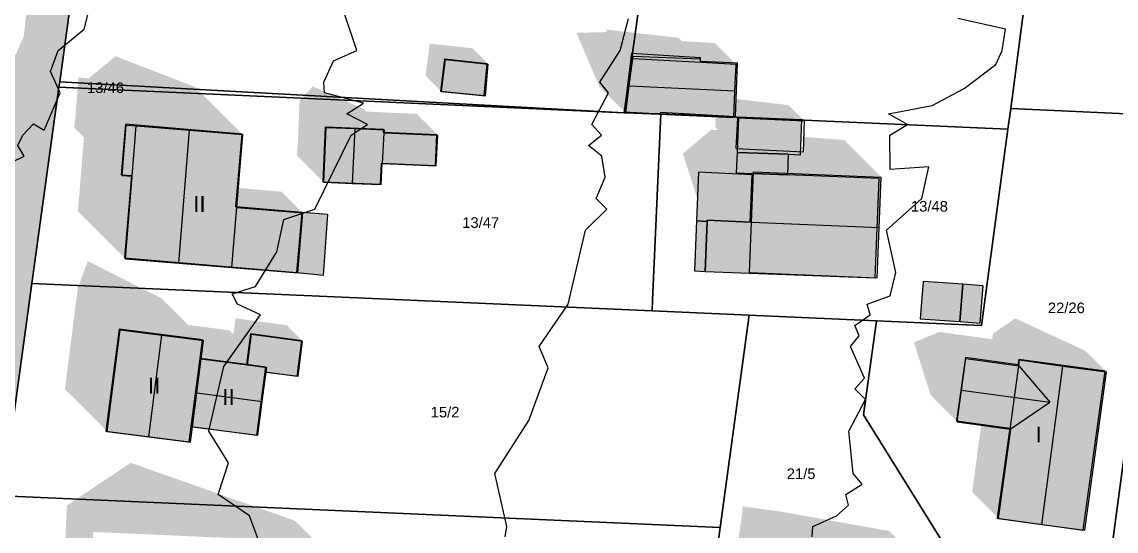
# Model space of a CAD drawing. Header units: millimetres. Extents: x 238 to 3518, y -74 to 2735.
# Drawn here: x 1710.4 to 1813.9, y 1756.8 to 1804.9 of the extents above; entities that cross this region are included whole.
import ezdxf
from ezdxf.enums import TextEntityAlignment as Align

# ---------------------------------------------------------------- set-up
doc = ezdxf.new("R2010")
doc.units = ezdxf.units.MM
for name, color, linetype in [('LP_Flurstueck_bez', 7, 'Continuous'), ('LP_Flurstuecke', 8, 'Continuous'), ('LP_Gebaeude_Dachaufsicht', 9, 'Continuous'), ('LP_Gebaeude_Dachschatten', 253, 'Continuous'), ('LP_Gebaeude_F', 254, 'Continuous'), ('LP_Gebaeude_Geschosszahl', 7, 'Continuous'), ('LP_Gebaeude_Schatten', 7, 'Continuous'), ('LP_Gebaeude_U', 7, 'Continuous'), ('LP_Topographie_Hoehenlinien', 8, 'Continuous'), ('LP_Verkehr_Strassen', 9, 'Continuous')]:
    doc.layers.add(name, color=color, linetype=linetype)
doc.styles.get("Standard").update_dxf_attribs({"font": 'arial.ttf'})

msp = doc.modelspace()

# ---------------------------------------------------------------- hatches: boundary and pattern name
at = {"layer": 'LP_Gebaeude_Dachschatten'}
for points in [[(1777.83, 1798.38), (1777.95, 1800.91), (1774.61, 1801.09), (1768.19, 1801.44), (1767.85, 1798.87)], [(1741.93, 1794.81), (1739.17, 1794.93), (1738.95, 1789.75), (1741.67, 1789.63)], [(1791.68, 1790.23), (1779.61, 1790.72), (1779.42, 1785.96), (1791.48, 1785.47)], [(1723.65, 1775.29), (1719.71, 1775.79), (1718.48, 1766.19), (1722.42, 1765.69)], [(1807.61, 1768.95), (1804.67, 1772.4), (1804.67, 1772.4), (1799.66, 1773.09), (1799.26, 1770.1)], [(1808.86, 1772.37), (1804.74, 1772.94), (1804.67, 1772.4), (1804.67, 1772.4), (1803.88, 1766.41), (1803.92, 1766.41), (1802.77, 1757.95), (1806.85, 1757.4)], [(1807.61, 1768.95), (1803.88, 1766.41), (1804.67, 1772.4)]]:
    msp.add_hatch(color=253, dxfattribs=at).paths.add_polyline_path(points)
at = {"layer": 'LP_Gebaeude_F'}
for points in [[(1767.36, 1796.39), (1770.84, 1796.22), (1770.84, 1796.36), (1777.88, 1795.97), (1778.08, 1801.01), (1774.58, 1801.15), (1774.59, 1801.52), (1768.05, 1801.9)], [(1749.99, 1798.34), (1754.12, 1797.94), (1754.4, 1800.94), (1750.38, 1801.38)], [(1778.05, 1792.57), (1782.89, 1792.39), (1784.03, 1792.35), (1784.16, 1795.63), (1778.17, 1795.89)], [(1719.81, 1790.46), (1720.77, 1790.38), (1720.11, 1782.59), (1736.42, 1781.21), (1736.9, 1786.89), (1730.65, 1787.41), (1731.23, 1794.29), (1720.21, 1795.22)], [(1738.87, 1789.78), (1744.32, 1789.55), (1744.41, 1791.55), (1749.51, 1791.32), (1749.64, 1794.24), (1744.6, 1794.46), (1744.61, 1794.72), (1739.1, 1794.96)], [(1777.97, 1790.63), (1779.47, 1790.57), (1782.84, 1790.45), (1782.89, 1792.39), (1778.05, 1792.57)], [(1774.19, 1786.09), (1775.21, 1786.04), (1775.22, 1786.16), (1779.28, 1785.97), (1779.46, 1790.44), (1774.38, 1790.69)], [(1775.01, 1781.32), (1791.09, 1780.72), (1791.47, 1790.09), (1782.84, 1790.45), (1779.47, 1790.57), (1779.46, 1790.44), (1779.28, 1785.97), (1775.22, 1786.16), (1775.21, 1786.04)], [(1736.42, 1781.21), (1738.94, 1780.96), (1739.34, 1786.68), (1736.9, 1786.89)], [(1774.01, 1781.36), (1775.01, 1781.32), (1775.21, 1786.04), (1774.19, 1786.09)], [(1795.35, 1776.83), (1799.12, 1776.58), (1799.4, 1780.1), (1795.63, 1780.36)], [(1799.12, 1776.58), (1801.02, 1776.43), (1801.3, 1779.96), (1799.4, 1780.1)], [(1718.34, 1766.22), (1726.24, 1765.19), (1726.43, 1766.64), (1727.27, 1773.08), (1727.5, 1774.83), (1719.6, 1775.86)], [(1731.65, 1772.51), (1733.47, 1772.27), (1733.42, 1771.81), (1736.45, 1771.42), (1736.89, 1774.76), (1732.03, 1775.4)], [(1726.43, 1766.64), (1732.64, 1765.83), (1733.42, 1771.81), (1733.47, 1772.27), (1731.65, 1772.51), (1727.27, 1773.08)], [(1798.79, 1767.19), (1803.83, 1766.48), (1802.63, 1757.99), (1810.77, 1756.84), (1812.86, 1771.87), (1804.67, 1773), (1804.6, 1772.47), (1799.64, 1773.18)]]:
    msp.add_hatch(color=254, dxfattribs=at).paths.add_polyline_path(points)
at = {"layer": 'LP_Gebaeude_Schatten'}
for points in [[(1762.85, 1803.87), (1765.69, 1803.94), (1765.72, 1804.17), (1772.51, 1803.4), (1772.82, 1803.08), (1775.95, 1802.91), (1777.95, 1800.91), (1774.61, 1801.09), (1774.51, 1801.4), (1768.22, 1801.67), (1768.19, 1801.44), (1767.85, 1798.87), (1767.51, 1796.31), (1765.01, 1798.81), (1762.85, 1803.87)], [(1753.01, 1802.41), (1754.51, 1800.91), (1750.48, 1801.35), (1750.09, 1798.31), (1748.59, 1799.81), (1748.98, 1802.85), (1753.01, 1802.41)], [(1719.27, 1801.66), (1726.8, 1798.75), (1731.3, 1794.25), (1721.23, 1795.07), (1720.27, 1795.15), (1719.88, 1790.38), (1720.85, 1790.31), (1720.21, 1782.5), (1715.71, 1787), (1716.28, 1793.99), (1715.38, 1794.88), (1715.77, 1799.65), (1716.73, 1799.57), (1719.27, 1801.66)], [(1736.67, 1797.43), (1737.93, 1798.81), (1742.69, 1796.69), (1742.96, 1796.42), (1747.73, 1796.21), (1749.73, 1794.21), (1744.68, 1794.43), (1744.69, 1794.69), (1741.93, 1794.81), (1739.17, 1794.93), (1738.95, 1789.75), (1736.45, 1792.25), (1736.67, 1797.43)], [(1784.41, 1795.54), (1778.1, 1795.83), (1777.97, 1792.92), (1784.31, 1792.62), (1784.36, 1794.03), (1788.18, 1793.73), (1791.68, 1790.23), (1779.61, 1790.72), (1779.22, 1781.2), (1775.22, 1785.2), (1772.92, 1792.46), (1775.61, 1794.72), (1776.22, 1794.67), (1775.97, 1794.92), (1776.02, 1795.92), (1777.72, 1795.85), (1777.8, 1797.63), (1782.91, 1797.04), (1784.41, 1795.54)], [(1736.97, 1786.86), (1730.74, 1787.37), (1730.88, 1789.2), (1734.97, 1788.86), (1736.97, 1786.86)], [(1728.24, 1775.98), (1730.06, 1775.74), (1730.42, 1775.38), (1730.62, 1776.88), (1735.46, 1776.23), (1736.96, 1774.73), (1732.12, 1775.38), (1731.74, 1772.48), (1727.36, 1773.04), (1727.59, 1774.78), (1723.65, 1775.29), (1719.71, 1775.79), (1718.48, 1766.19), (1714.48, 1770.19), (1715.71, 1779.79), (1716.65, 1782.29), (1723.59, 1778.78), (1726.12, 1776.25), (1728.24, 1775.98)], [(1794.76, 1774.6), (1797.16, 1775.59), (1802.17, 1774.9), (1802.24, 1775.44), (1804.36, 1776.87), (1810.98, 1773.81), (1812.98, 1771.81), (1808.86, 1772.37), (1804.74, 1772.94), (1804.67, 1772.4), (1799.66, 1773.09), (1799.26, 1770.1), (1798.85, 1767.1), (1796.35, 1769.6), (1794.76, 1774.6)], [(1726.54, 1766.62), (1727.36, 1773.04), (1726.95, 1769.83), (1726.54, 1766.62)], [(1801.13, 1766.79), (1803.88, 1766.41), (1803.92, 1766.41), (1802.77, 1757.95), (1800.27, 1760.45), (1801.13, 1766.79)], [(1711.32, 1754.43), (1714.47, 1754.88), (1714.66, 1759.18), (1720.7, 1763.22), (1736.23, 1757.75), (1738.23, 1755.75), (1717.16, 1756.68), (1716.82, 1748.93), (1716.61, 1744.28), (1711.11, 1749.78), (1711.32, 1754.43)], [(1785.23, 1755.6), (1781.61, 1756.1), (1780.85, 1750.55), (1777.85, 1753.55), (1778.61, 1759.1), (1782.23, 1758.6), (1792.42, 1756.77), (1794.92, 1754.27), (1785.23, 1755.6)]]:
    msp.add_hatch(color=7, dxfattribs=at).paths.add_polyline_path(points)
at = {"layer": 'LP_Verkehr_Strassen'}
h = msp.add_hatch(color=9, dxfattribs=at)
h.paths.add_polyline_path([(1673.69, 1632.64), (1680.25, 1627.81), (1681.1, 1628.8), (1682.19, 1629.6), (1684.02, 1630.26), (1684.95, 1630.49), (1685.89, 1637.67), (1685.23, 1637.7), (1684.11, 1638.2), (1682.83, 1639.62), (1684.02, 1646.21), (1687.55, 1666.93), (1689.13, 1681.37), (1692.5, 1709.77), (1702.29, 1781.35), (1705.45, 1780.93), (1699.24, 1735.48), (1705.25, 1735.46), (1705.87, 1740.02), (1707.24, 1750.1), (1708.61, 1760.11), (1711.35, 1780.18), (1713.92, 1798.73), (1713.99, 1799.23), (1716.56, 1818.03), (1718.86, 1834.86), (1721.29, 1852.68), (1723.72, 1870.48), (1725.68, 1884.81), (1726.01, 1887.29), (1726.48, 1890.84), (1728.77, 1907.68), (1731.21, 1925.49), (1733.64, 1943.33), (1736.08, 1961.17), (1738.51, 1978.99), (1740.95, 1996.82), (1743.38, 2014.65), (1743.79, 2017.62), (1739.46, 2030.27), (1736.97, 2030.86), (1737.41, 2033.46), (1738.01, 2036.71), (1739.7, 2049.02), (1741.9, 2066.17), (1742.18, 2067.87), (1743.06, 2069.18), (1744.37, 2070.31), (1740.07, 2074.07), (1736.03, 2077.6), (1736.06, 2075.16), (1735.67, 2071.19), (1733.58, 2057.56), (1731.69, 2043.83), (1728.67, 2021.77), (1724, 1988.1), (1721.67, 1970.15), (1716.21, 1929.28), (1708.83, 1874.91), (1708.18, 1870.65), (1707.96, 1869.67), (1706.66, 1869.22), (1704.53, 1869.49), (1704.11, 1866.67), (1703.74, 1863.82), (1704.24, 1863.78), (1705.24, 1863.15), (1705.86, 1862.16), (1706.23, 1860.18), (1698.83, 1806.43), (1696.2, 1784.03), (1694.74, 1782.58), (1693.5, 1781.96), (1692.66, 1782.07), (1691.6, 1774.24), (1692.03, 1774.18), (1693.28, 1773.55), (1693.78, 1771.54), (1685.25, 1702.89), (1677.19, 1647.35), (1675.71, 1637.17), (1674.35, 1633.81)])
h.paths.add_polyline_path([(1706.02, 1802.7), (1706.24, 1805.13), (1707.09, 1810), (1708.15, 1816.78), (1709.42, 1822.3), (1710.9, 1828.13), (1712.18, 1834.06), (1713.74, 1845.83), (1714.72, 1870.19), (1716.39, 1882.82), (1731.44, 1986.51), (1734.42, 2011.48), (1734.67, 2014.34), (1735.14, 2014.89), (1735.84, 2015.17), (1736.65, 2015.26), (1737.42, 2015.22), (1737.62, 2015.17), (1737.8, 2010.53), (1737.12, 2001.34), (1736.32, 1996.46), (1734.41, 1980.1), (1730.98, 1953.39), (1727.27, 1928.68), (1724.46, 1905.54), (1720.71, 1881.85), (1718.76, 1869.86), (1715.62, 1845.76), (1713.97, 1833.85), (1712.27, 1818.92), (1710.59, 1803.54), (1709.85, 1801.85), (1708.7, 1801.1), (1708.21, 1801.18), (1707.43, 1801.3), (1706.47, 1801.52)], flags=0)
h.paths.add_polyline_path([(1705.96, 1835.04), (1706.38, 1839.8), (1707.23, 1844.57), (1708.08, 1847.74), (1708.82, 1848.8), (1709.45, 1849.22), (1710.51, 1849.22), (1710.83, 1847.74), (1710.3, 1843.51), (1709.77, 1838.64), (1709.24, 1836.1), (1708.71, 1834.41), (1707.86, 1833.67), (1706.7, 1833.88)], flags=0)

# ---------------------------------------------------------------- linework, layer by layer
at = {"layer": 'LP_Flurstuecke', "color": 8}
msp.add_lwpolyline([(1708.61, 1760.11), (1711.35, 1780.18), (1713.92, 1798.73), (1713.99, 1799.23), (1716.56, 1818.03), (1718.86, 1834.86), (1721.29, 1852.68), (1723.72, 1870.48), (1725.68, 1884.81), (1726.01, 1887.29), (1726.48, 1890.84), (1728.77, 1907.68), (1731.21, 1925.49), (1733.64, 1943.33), (1736.08, 1961.17)], dxfattribs=at)
for points in [[(1767.38, 1796.32), (1770.84, 1796.22), (1803.65, 1794.77), (1803.92, 1796.71), (1806.46, 1816.05), (1806.69, 1817.75), (1783.38, 1820.88), (1774.94, 1822.01), (1770.98, 1822.55), (1769.34, 1810.59)], [(1713.99, 1799.23), (1767.38, 1796.32), (1769.34, 1810.59), (1716.56, 1818.03)], [(1803.92, 1796.71), (1818.95, 1796.02), (1855.77, 1794.3), (1857.76, 1809.14), (1850.83, 1810.27), (1841.57, 1811.56), (1833.84, 1812.72), (1828.24, 1813.46), (1806.46, 1816.05)], [(1711.35, 1780.18), (1770.01, 1777.58), (1770.05, 1778.58), (1770.84, 1796.22), (1767.38, 1796.32), (1713.92, 1798.73)], [(1713.92, 1798.73), (1767.38, 1796.32), (1713.99, 1799.23)], [(1790.01, 1767.74), (1799.07, 1753.18), (1797.09, 1738.3), (1800.46, 1737.85), (1810.96, 1736.45), (1812.43, 1747.38), (1815.62, 1771.23), (1818.95, 1796.02), (1803.92, 1796.71), (1803.65, 1794.77), (1801.16, 1776.2), (1791.22, 1776.64)], [(1770.01, 1777.58), (1779.17, 1777.17), (1791.22, 1776.64), (1801.16, 1776.2), (1803.65, 1794.77), (1770.84, 1796.22), (1770.05, 1778.58)], [(1708.61, 1760.11), (1776.43, 1757.1), (1779.17, 1777.17), (1770.01, 1777.58), (1711.35, 1780.18)], [(1773.24, 1733.36), (1796.02, 1730.37), (1797.09, 1738.3), (1799.07, 1753.18), (1790.01, 1767.74), (1791.22, 1776.64), (1779.17, 1777.17), (1776.43, 1757.1), (1775.11, 1747.07), (1773.72, 1736.99)], [(1812.43, 1747.38), (1847.17, 1745.66), (1850.4, 1769.54), (1815.62, 1771.23)], [(1705.87, 1740.02), (1746.61, 1738.21), (1773.72, 1736.99), (1775.11, 1747.07), (1776.43, 1757.1), (1708.61, 1760.11), (1707.24, 1750.1)]]:
    msp.add_lwpolyline(points, close=True, dxfattribs=at)
at = {"layer": 'LP_Gebaeude_Dachaufsicht', "color": 9}
for p, q in [((1768.19, 1801.44, 77.41), (1768.22, 1801.67, 77.41)), ((1768.22, 1801.67, 77.41), (1774.51, 1801.4, 77.41)), ((1750.09, 1798.31, 75.65), (1750.48, 1801.35, 75.65)), ((1750.48, 1801.35, 75.65), (1754.51, 1800.91, 75.65)), ((1754.24, 1797.92, 75.65), (1754.51, 1800.91, 75.65)), ((1767.85, 1798.87, 80.75), (1768.19, 1801.44, 77.41)), ((1768.19, 1801.44, 77.41), (1774.61, 1801.09, 77.41)), ((1774.51, 1801.4, 77.41), (1774.61, 1801.09, 77.41)), ((1774.61, 1801.09, 77.41), (1777.95, 1800.91, 77.41)), ((1777.83, 1798.38, 80.75), (1777.95, 1800.91, 77.41)), ((1767.51, 1796.31, 77.41), (1767.85, 1798.87, 80.75)), ((1767.85, 1798.87, 80.75), (1777.83, 1798.38, 80.75)), ((1777.72, 1795.85, 77.41), (1777.83, 1798.38, 80.75)), ((1750.09, 1798.31, 75.65), (1754.24, 1797.92, 75.65)), ((1767.51, 1796.31, 77.41), (1770.72, 1796.17, 77.41)), ((1770.72, 1796.17, 77.41), (1777.72, 1795.85, 77.41)), ((1777.97, 1792.92, 77.05), (1778.1, 1795.83, 77.05)), ((1778.1, 1795.83, 77.05), (1784.41, 1795.54, 77.05)), ((1784.31, 1792.62, 77.05), (1784.41, 1795.54, 77.05)), ((1719.88, 1790.38, 78.86), (1720.27, 1795.15, 78.86)), ((1720.27, 1795.15, 78.86), (1721.23, 1795.07, 78.86)), ((1720.85, 1790.31, 78.86), (1721.23, 1795.07, 78.86)), ((1721.23, 1795.07, 78.86), (1726.27, 1794.66, 82.48)), ((1725.24, 1782.09, 82.48), (1726.27, 1794.66, 82.48)), ((1726.27, 1794.66, 82.48), (1731.3, 1794.25, 78.86)), ((1730.27, 1781.69, 78.86), (1731.3, 1794.25, 78.86)), ((1738.95, 1789.75, 76.34), (1739.17, 1794.93, 76.34)), ((1739.17, 1794.93, 76.34), (1741.93, 1794.81, 78.42)), ((1741.67, 1789.63, 78.42), (1741.93, 1794.81, 78.42)), ((1741.93, 1794.81, 78.42), (1744.69, 1794.69, 76.34)), ((1744.51, 1791.52, 76.34), (1744.68, 1794.43, 76.34)), ((1744.68, 1794.43, 76.34), (1744.69, 1794.69, 76.34)), ((1744.68, 1794.43, 76.34), (1744.68, 1794.43, 76.34)), ((1744.68, 1794.43, 76.34), (1744.68, 1794.43, 76.34)), ((1744.68, 1794.43, 76.34), (1749.73, 1794.21, 76.34)), ((1749.6, 1791.3, 76.34), (1749.73, 1794.21, 76.34)), ((1777.97, 1792.92, 77.05), (1784.31, 1792.62, 77.05)), ((1744.4, 1789.52, 76.34), (1744.49, 1791.52, 76.36)), ((1744.49, 1791.52, 76.36), (1744.51, 1791.52, 76.34)), ((1744.51, 1791.52, 76.34), (1749.6, 1791.3, 76.34)), ((1719.88, 1790.38, 78.86), (1720.85, 1790.31, 78.86)), ((1720.21, 1782.5, 78.86), (1720.85, 1790.31, 78.86)), ((1779.42, 1785.96, 83.92), (1779.61, 1790.72, 80.07)), ((1779.61, 1790.72, 80.07), (1791.68, 1790.23, 80.07)), ((1791.48, 1785.47, 83.92), (1791.68, 1790.23, 80.07)), ((1738.95, 1789.75, 76.34), (1741.67, 1789.63, 78.42)), ((1741.67, 1789.63, 78.42), (1744.4, 1789.52, 76.34)), ((1730.27, 1781.69, 75.92), (1730.74, 1787.37, 75.92)), ((1730.74, 1787.37, 75.92), (1736.97, 1786.86, 75.92)), ((1736.5, 1781.18, 75.92), (1736.97, 1786.86, 75.92)), ((1779.22, 1781.2, 80.07), (1779.42, 1785.96, 83.92)), ((1779.42, 1785.96, 83.92), (1791.48, 1785.47, 83.92)), ((1791.29, 1780.71, 80.07), (1791.48, 1785.47, 83.92)), ((1720.21, 1782.5, 78.86), (1725.24, 1782.09, 82.48)), ((1725.24, 1782.09, 82.48), (1730.27, 1781.69, 78.86)), ((1730.27, 1781.69, 75.92), (1736.5, 1781.18, 75.92)), ((1779.22, 1781.2, 80.07), (1791.29, 1780.71, 80.07)), ((1718.48, 1766.19, 78.37), (1719.71, 1775.79, 78.37)), ((1719.71, 1775.79, 78.37), (1723.65, 1775.29, 82.42)), ((1722.42, 1765.69, 82.42), (1723.65, 1775.29, 82.42)), ((1723.65, 1775.29, 82.42), (1727.59, 1774.78, 78.37)), ((1727.36, 1773.04, 78.37), (1727.59, 1774.78, 78.37)), ((1731.74, 1772.48, 75.42), (1732.12, 1775.38, 75.42)), ((1732.12, 1775.38, 75.42), (1736.96, 1774.73, 75.42)), ((1736.53, 1771.4, 75.42), (1736.96, 1774.73, 75.42)), ((1726.54, 1766.62, 78.37), (1727.36, 1773.04, 78.37)), ((1726.95, 1769.83, 81.23), (1727.36, 1773.04, 77.94)), ((1727.36, 1773.04, 77.94), (1731.74, 1772.48, 77.94)), ((1799.26, 1770.1, 81.45), (1799.66, 1773.09, 78.85)), ((1799.66, 1773.09, 78.85), (1804.67, 1772.4, 78.85)), ((1804.67, 1772.4, 78.85), (1804.74, 1772.94, 78.85)), ((1804.74, 1772.94, 78.85), (1808.86, 1772.37, 82.05)), ((1731.74, 1772.48, 75.42), (1733.56, 1772.24, 75.42)), ((1731.74, 1772.48, 77.94), (1733.56, 1772.24, 77.94)), ((1733.14, 1769.03, 81.23), (1733.5, 1771.78, 78.41)), ((1733.5, 1771.78, 78.41), (1733.56, 1772.24, 77.94)), ((1733.5, 1771.78, 75.42), (1733.56, 1772.24, 75.42)), ((1733.5, 1771.78, 75.42), (1736.53, 1771.4, 75.42)), ((1803.88, 1766.41, 78.85), (1804.67, 1772.4, 78.85)), ((1804.67, 1772.4, 78.85), (1807.61, 1768.95, 81.45)), ((1804.67, 1772.4, 78.85), (1804.67, 1772.4, 78.85)), ((1804.67, 1772.4, 78.85), (1804.67, 1772.4, 78.85)), ((1806.85, 1757.4, 82.05), (1808.86, 1772.37, 82.05)), ((1808.86, 1772.37, 82.05), (1812.98, 1771.81, 78.85)), ((1810.94, 1756.84, 78.85), (1812.98, 1771.81, 78.85)), ((1726.54, 1766.62, 77.94), (1726.95, 1769.83, 81.23)), ((1726.95, 1769.83, 81.23), (1733.14, 1769.03, 81.23)), ((1798.85, 1767.1, 78.85), (1799.26, 1770.1, 81.45)), ((1799.26, 1770.1, 81.45), (1807.61, 1768.95, 81.45)), ((1732.73, 1765.82, 77.94), (1733.14, 1769.03, 81.23)), ((1803.88, 1766.41, 78.85), (1807.61, 1768.95, 81.45)), ((1726.35, 1765.18, 78.37), (1726.54, 1766.62, 78.37)), ((1726.54, 1766.62, 77.94), (1732.73, 1765.82, 77.94)), ((1798.85, 1767.1, 78.85), (1803.88, 1766.41, 78.85)), ((1802.77, 1757.95, 78.85), (1803.92, 1766.41, 78.88)), ((1803.88, 1766.41, 78.85), (1803.92, 1766.41, 78.88)), ((1718.48, 1766.19, 78.37), (1722.42, 1765.69, 82.42)), ((1722.42, 1765.69, 82.42), (1726.35, 1765.18, 78.37)), ((1802.77, 1757.95, 78.85), (1806.85, 1757.4, 82.05)), ((1806.85, 1757.4, 82.05), (1810.94, 1756.84, 78.85))]:
    msp.add_line(p, q, dxfattribs=at)
at = {"layer": 'LP_Gebaeude_U', "color": 7}
for points in [[(1767.36, 1796.39), (1770.84, 1796.22), (1770.84, 1796.36), (1777.88, 1795.97), (1778.08, 1801.01), (1774.58, 1801.15), (1774.59, 1801.52), (1768.05, 1801.9)], [(1749.99, 1798.34), (1754.12, 1797.94), (1754.4, 1800.94), (1750.38, 1801.38)], [(1778.05, 1792.57), (1782.89, 1792.39), (1784.03, 1792.35), (1784.16, 1795.63), (1778.17, 1795.89)], [(1719.81, 1790.46), (1720.77, 1790.38), (1720.11, 1782.59), (1736.42, 1781.21), (1736.9, 1786.89), (1730.65, 1787.41), (1731.23, 1794.29), (1720.21, 1795.22)], [(1738.87, 1789.78), (1744.32, 1789.55), (1744.41, 1791.55), (1749.51, 1791.32), (1749.64, 1794.24), (1744.6, 1794.46), (1744.61, 1794.72), (1739.1, 1794.96)], [(1777.97, 1790.63), (1779.47, 1790.57), (1782.84, 1790.45), (1782.89, 1792.39), (1778.05, 1792.57)], [(1774.19, 1786.09), (1775.21, 1786.04), (1775.22, 1786.16), (1779.28, 1785.97), (1779.46, 1790.44), (1774.38, 1790.69)], [(1775.01, 1781.32), (1791.09, 1780.72), (1791.47, 1790.09), (1782.84, 1790.45), (1779.47, 1790.57), (1779.46, 1790.44), (1779.28, 1785.97), (1775.22, 1786.16), (1775.21, 1786.04)], [(1736.42, 1781.21), (1738.94, 1780.96), (1739.34, 1786.68), (1736.9, 1786.89)], [(1774.01, 1781.36), (1775.01, 1781.32), (1775.21, 1786.04), (1774.19, 1786.09)], [(1795.35, 1776.83), (1799.12, 1776.58), (1799.4, 1780.1), (1795.63, 1780.36)], [(1799.12, 1776.58), (1801.02, 1776.43), (1801.3, 1779.96), (1799.4, 1780.1)], [(1718.34, 1766.22), (1726.24, 1765.19), (1726.43, 1766.64), (1727.27, 1773.08), (1727.5, 1774.83), (1719.6, 1775.86)], [(1731.65, 1772.51), (1733.47, 1772.27), (1733.42, 1771.81), (1736.45, 1771.42), (1736.89, 1774.76), (1732.03, 1775.4)], [(1726.43, 1766.64), (1732.64, 1765.83), (1733.42, 1771.81), (1733.47, 1772.27), (1731.65, 1772.51), (1727.27, 1773.08)], [(1798.79, 1767.19), (1803.83, 1766.48), (1802.63, 1757.99), (1810.77, 1756.84), (1812.86, 1771.87), (1804.67, 1773), (1804.6, 1772.47), (1799.64, 1773.18)]]:
    msp.add_lwpolyline(points, close=True, dxfattribs=at)
at = {"layer": 'LP_Topographie_Hoehenlinien', "color": 8}
for points in [[(1733.42, 1754.21), (1731.93, 1758.21), (1728.97, 1760.21), (1729.95, 1763.21), (1728.08, 1766.21), (1729.51, 1772.33), (1732.96, 1777.21), (1730.79, 1778.21), (1730.3, 1779.21), (1732.51, 1779.88), (1734.51, 1783.16), (1735.17, 1786.21), (1738.11, 1787.21), (1741.54, 1794.21), (1743.1, 1795.21), (1741.15, 1796.21), (1742.7, 1797.21), (1739.03, 1798.21), (1738.98, 1799.21), (1739.89, 1801.21), (1742.07, 1802.21), (1740.42, 1807.21)], [(1709.52, 1791.68), (1710.62, 1792.21), (1710.04, 1793.21), (1710.5, 1794.21), (1711.52, 1795.26), (1712.52, 1794.68), (1714.03, 1798.21), (1713.11, 1800.21), (1713.85, 1802.21), (1716.29, 1804.21), (1716.82, 1806.21)], [(1756.1, 1756.21), (1756.28, 1757.21), (1755.15, 1762.21), (1758.34, 1767.21), (1760.19, 1772.21), (1759.33, 1774.21), (1762.06, 1778.21), (1763.71, 1785.21), (1765.73, 1787.21), (1764.73, 1788.21), (1765.58, 1790.21), (1765.26, 1792.21), (1763.98, 1793.21), (1765.21, 1794.21), (1764.31, 1795.21), (1765.87, 1798.21), (1765.05, 1799.21), (1767, 1802.21), (1767.79, 1805.21)], [(1785.15, 1756.21), (1785.19, 1757.21), (1787.44, 1758.21), (1788.58, 1759.21), (1788.32, 1760.21), (1789.88, 1761.21), (1789.01, 1762.21), (1788.6, 1766.21), (1790.18, 1769.21), (1789.17, 1770.21), (1790.1, 1771.21), (1788.77, 1774.21), (1789.58, 1775.21), (1789.19, 1776.21), (1790.62, 1777.21), (1790.35, 1778.21), (1792.51, 1779.01), (1793.04, 1781.21), (1792.16, 1785.21), (1795.5, 1788.2), (1796.18, 1791.21), (1792.51, 1790.95), (1792.5, 1794.21), (1794.15, 1795.21), (1792.36, 1796.21), (1796.5, 1797), (1799.5, 1798.62), (1802.5, 1800.86), (1803.12, 1802.21), (1803.42, 1804.21), (1798.92, 1805.21)]]:
    msp.add_lwpolyline(points, dxfattribs=at)

# ---------------------------------------------------------------- texts
at = {"layer": 'LP_Flurstueck_bez', "color": 7}
for s, p in [('13/46', (1718.32, 1798.68)), ('13/48', (1796.23, 1787.47)), ('13/47', (1753.8, 1785.93)), ('22/26', (1809.18, 1777.87)), ('15/2', (1750.43, 1768.01)), ('21/5', (1784.1, 1762.19))]:
    msp.add_text(s, height=1, dxfattribs=at).set_placement(p, align=Align.MIDDLE_CENTER)
at = {"layer": 'LP_Gebaeude_Geschosszahl', "color": 7}
for s, p in [('II', (1727.2, 1787.68)), ('II', (1722.92, 1770.52)), ('II', (1729.95, 1769.45)), ('I', (1806.56, 1765.89))]:
    msp.add_text(s, height=1.5, dxfattribs=at).set_placement(p, align=Align.MIDDLE_CENTER)

doc.saveas('drawing.dxf')
